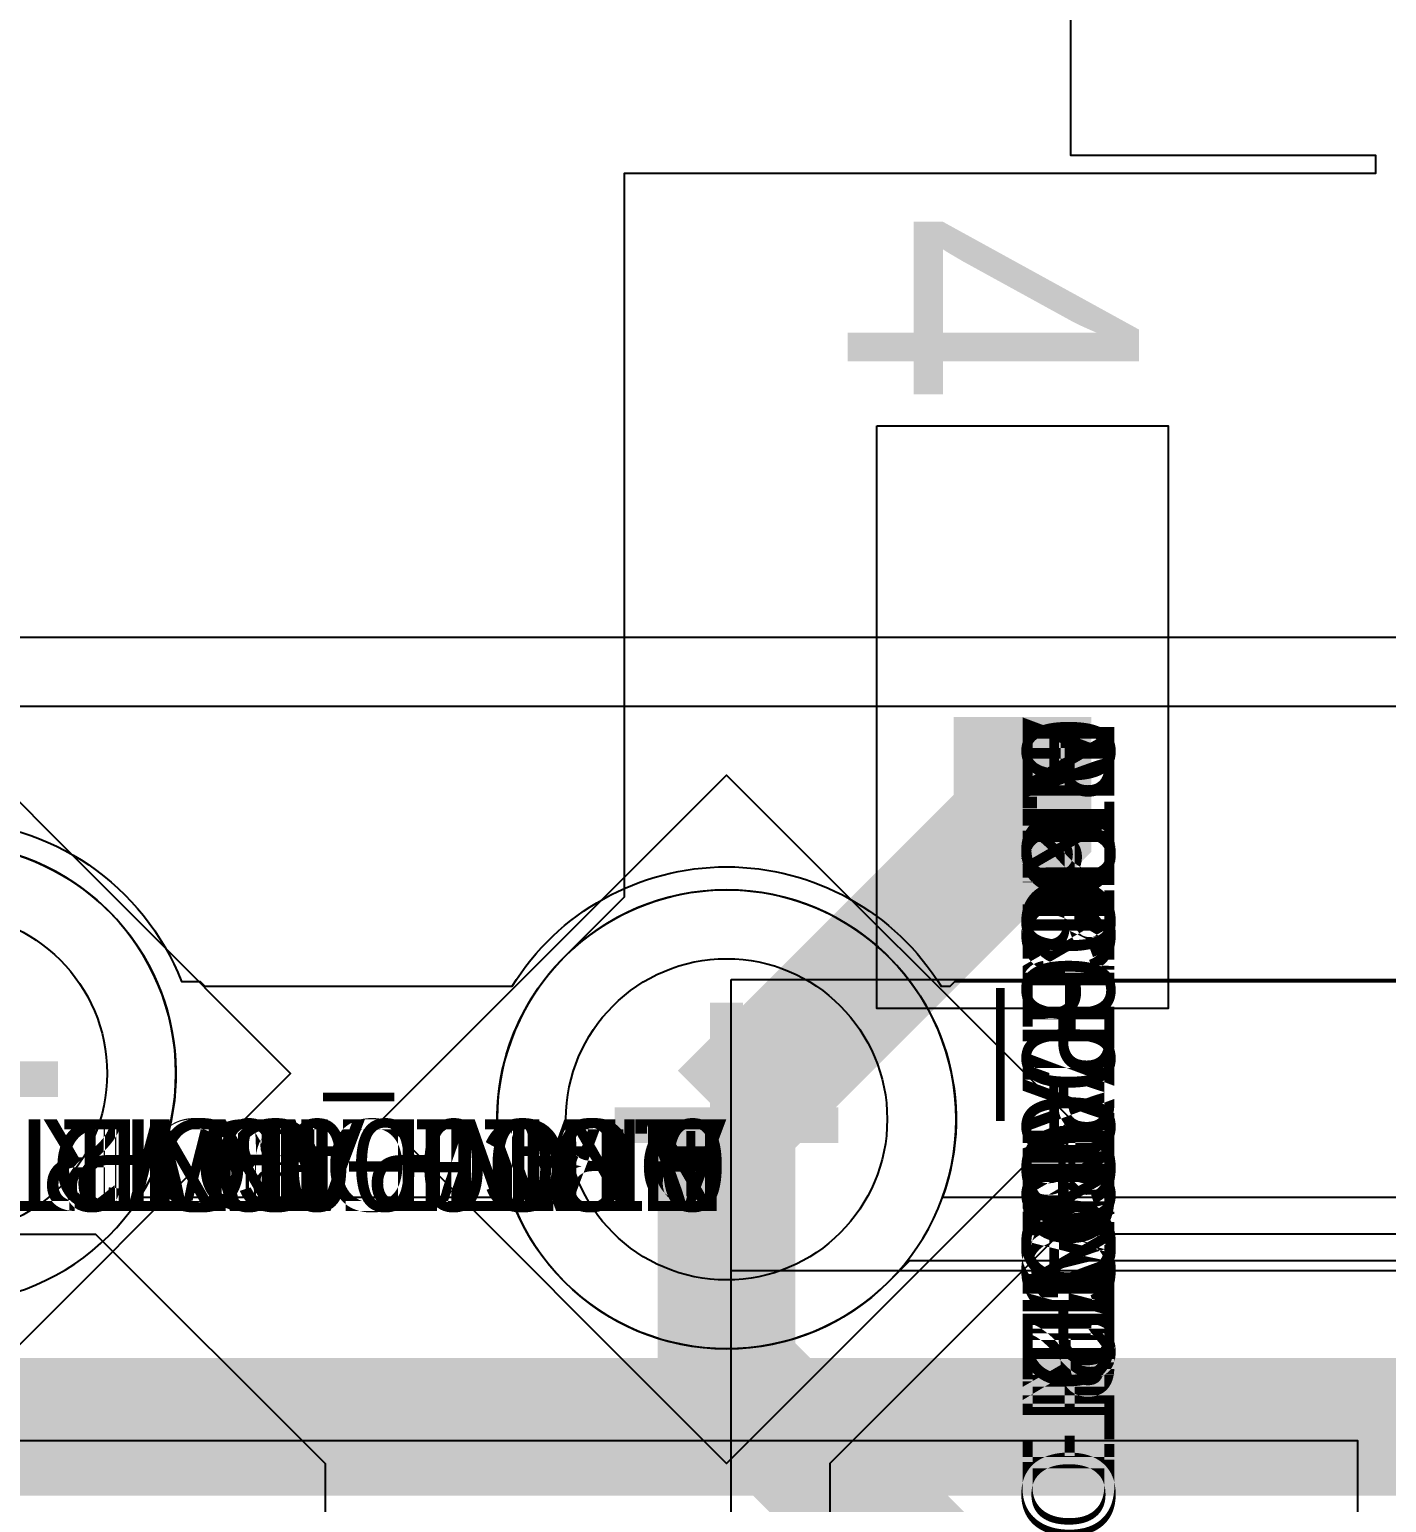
# Model space of a CAD drawing. Extents: x 0 to 323, y 0 to 320.
# Drawn here: x 137.293 to 140.251, y 208.42 to 211.63 of the extents above; entities that cross this region are included whole.
import ezdxf
from ezdxf.enums import TextEntityAlignment as Align

# ---------------------------------------------------------------- set-up
doc = ezdxf.new("R2010")
doc.units = 0
doc.header["$MEASUREMENT"] = 0
doc.layers.get('0').update_dxf_attribs({"linetype": 'CONTINUOUS'})
for name, color, linetype in [('CDN_FIGURES', 7, 'CONTINUOUS'), ('ETCH_BOTTOM', 7, 'CONTINUOUS'), ('ETCH_GND', 3, 'CONTINUOUS'), ('ETCH_INT1', 4, 'CONTINUOUS'), ('ETCH_INT2', 5, 'CONTINUOUS'), ('ETCH_PWR', 6, 'CONTINUOUS'), ('ETCH_TOP', 2, 'CONTINUOUS'), ('MANUFACTURING_NCLEGEND-1-6', 8, 'CONTINUOUS'), ('PACKAGE_GEOMETRY_ASSEMBLY_TOP', 11, 'CONTINUOUS'), ('PACKAGE_GEOMETRY_PIN_NUMBER', 9, 'CONTINUOUS')]:
    doc.layers.add(name, color=color, linetype=linetype)

# ---------------------------------------------------------------- blocks, each defined once
blk = doc.blocks.new('PAD_INFO')
for tag in ['SHAPE_TYPE', 'PAD_HEIGHT', 'PAD_LAYER', 'PAD_TYPE', 'PAD_WIDTH']:
    blk.add_attdef(tag, (0, 0), '', height=0.2)
at = {"flags": 2}
blk.add_attdef('CDN_TYPE', (0, 0), '', height=0.2, dxfattribs=at)
blk = doc.blocks.new('DRILL_INFO')
at = {"flags": 2}
blk.add_attdef('CDN_TYPE', (0, 0), '', height=0.2, dxfattribs=at)
for tag in ['FSHAPE', 'FCHAR', 'DRILL_HEIGHT', 'DIAMETER', 'PLATED', 'DRILL_WIDTH']:
    blk.add_attdef(tag, (0, 0), '', height=0.2)
blk = doc.blocks.new('VIA0700X0300')
at = {"layer": 'ETCH_BOTTOM'}
blk.add_circle((0, 0), 0.35, dxfattribs=at)
at = {"layer": 'ETCH_GND'}
blk.add_circle((0, 0), 0.35, dxfattribs=at)
at = {"layer": 'ETCH_INT1'}
blk.add_circle((0, 0), 0.35, dxfattribs=at)
at = {"layer": 'ETCH_INT2'}
blk.add_circle((0, 0), 0.35, dxfattribs=at)
at = {"layer": 'ETCH_PWR'}
blk.add_circle((0, 0), 0.35, dxfattribs=at)
at = {"layer": 'ETCH_TOP'}
blk.add_circle((0, 0), 0.35, dxfattribs=at)
ref = blk.add_blockref('PAD_INFO', (0, 0))
ref.add_attrib('PAD_LAYER', 'ETCH_TOP', (0, 0), dxfattribs={"height": 0.2})
ref.add_attrib('SHAPE_TYPE', 'NULL', (0, 0), dxfattribs={"height": 0.2})
ref.add_attrib('PAD_TYPE', 'ANTIPAD', (0, 0), dxfattribs={"height": 0.2})
ref.add_attrib('PAD_WIDTH', '0.000000', (0, 0), dxfattribs={"height": 0.2})
ref.add_attrib('PAD_HEIGHT', '0.000000', (0, 0), dxfattribs={"height": 0.2})
ref = blk.add_blockref('PAD_INFO', (0, 0))
ref.add_attrib('PAD_LAYER', 'ETCH_GND', (0, 0), dxfattribs={"height": 0.2})
ref.add_attrib('SHAPE_TYPE', 'NULL', (0, 0), dxfattribs={"height": 0.2})
ref.add_attrib('PAD_TYPE', 'ANTIPAD', (0, 0), dxfattribs={"height": 0.2})
ref.add_attrib('PAD_WIDTH', '0.000000', (0, 0), dxfattribs={"height": 0.2})
ref.add_attrib('PAD_HEIGHT', '0.000000', (0, 0), dxfattribs={"height": 0.2})
ref = blk.add_blockref('PAD_INFO', (0, 0))
ref.add_attrib('PAD_LAYER', 'ETCH_INT1', (0, 0), dxfattribs={"height": 0.2})
ref.add_attrib('SHAPE_TYPE', 'NULL', (0, 0), dxfattribs={"height": 0.2})
ref.add_attrib('PAD_TYPE', 'ANTIPAD', (0, 0), dxfattribs={"height": 0.2})
ref.add_attrib('PAD_WIDTH', '0.000000', (0, 0), dxfattribs={"height": 0.2})
ref.add_attrib('PAD_HEIGHT', '0.000000', (0, 0), dxfattribs={"height": 0.2})
ref = blk.add_blockref('PAD_INFO', (0, 0))
ref.add_attrib('PAD_LAYER', 'ETCH_INT2', (0, 0), dxfattribs={"height": 0.2})
ref.add_attrib('SHAPE_TYPE', 'NULL', (0, 0), dxfattribs={"height": 0.2})
ref.add_attrib('PAD_TYPE', 'ANTIPAD', (0, 0), dxfattribs={"height": 0.2})
ref.add_attrib('PAD_WIDTH', '0.000000', (0, 0), dxfattribs={"height": 0.2})
ref.add_attrib('PAD_HEIGHT', '0.000000', (0, 0), dxfattribs={"height": 0.2})
ref = blk.add_blockref('PAD_INFO', (0, 0))
ref.add_attrib('PAD_LAYER', 'ETCH_PWR', (0, 0), dxfattribs={"height": 0.2})
ref.add_attrib('SHAPE_TYPE', 'NULL', (0, 0), dxfattribs={"height": 0.2})
ref.add_attrib('PAD_TYPE', 'ANTIPAD', (0, 0), dxfattribs={"height": 0.2})
ref.add_attrib('PAD_WIDTH', '0.000000', (0, 0), dxfattribs={"height": 0.2})
ref.add_attrib('PAD_HEIGHT', '0.000000', (0, 0), dxfattribs={"height": 0.2})
ref = blk.add_blockref('PAD_INFO', (0, 0))
ref.add_attrib('PAD_LAYER', 'ETCH_BOTTOM', (0, 0), dxfattribs={"height": 0.2})
ref.add_attrib('SHAPE_TYPE', 'NULL', (0, 0), dxfattribs={"height": 0.2})
ref.add_attrib('PAD_TYPE', 'ANTIPAD', (0, 0), dxfattribs={"height": 0.2})
ref.add_attrib('PAD_WIDTH', '0.000000', (0, 0), dxfattribs={"height": 0.2})
ref.add_attrib('PAD_HEIGHT', '0.000000', (0, 0), dxfattribs={"height": 0.2})
ref = blk.add_blockref('PAD_INFO', (0, 0))
ref.add_attrib('PAD_LAYER', 'ETCH_TOP', (0, 0), dxfattribs={"height": 0.2})
ref.add_attrib('SHAPE_TYPE', 'NULL', (0, 0), dxfattribs={"height": 0.2})
ref.add_attrib('PAD_TYPE', 'THERMAL', (0, 0), dxfattribs={"height": 0.2})
ref.add_attrib('PAD_WIDTH', '0.000000', (0, 0), dxfattribs={"height": 0.2})
ref.add_attrib('PAD_HEIGHT', '0.000000', (0, 0), dxfattribs={"height": 0.2})
ref = blk.add_blockref('PAD_INFO', (0, 0))
ref.add_attrib('PAD_LAYER', 'ETCH_GND', (0, 0), dxfattribs={"height": 0.2})
ref.add_attrib('SHAPE_TYPE', 'NULL', (0, 0), dxfattribs={"height": 0.2})
ref.add_attrib('PAD_TYPE', 'THERMAL', (0, 0), dxfattribs={"height": 0.2})
ref.add_attrib('PAD_WIDTH', '0.000000', (0, 0), dxfattribs={"height": 0.2})
ref.add_attrib('PAD_HEIGHT', '0.000000', (0, 0), dxfattribs={"height": 0.2})
ref = blk.add_blockref('PAD_INFO', (0, 0))
ref.add_attrib('PAD_LAYER', 'ETCH_INT1', (0, 0), dxfattribs={"height": 0.2})
ref.add_attrib('SHAPE_TYPE', 'NULL', (0, 0), dxfattribs={"height": 0.2})
ref.add_attrib('PAD_TYPE', 'THERMAL', (0, 0), dxfattribs={"height": 0.2})
ref.add_attrib('PAD_WIDTH', '0.000000', (0, 0), dxfattribs={"height": 0.2})
ref.add_attrib('PAD_HEIGHT', '0.000000', (0, 0), dxfattribs={"height": 0.2})
ref = blk.add_blockref('PAD_INFO', (0, 0))
ref.add_attrib('PAD_LAYER', 'ETCH_INT2', (0, 0), dxfattribs={"height": 0.2})
ref.add_attrib('SHAPE_TYPE', 'NULL', (0, 0), dxfattribs={"height": 0.2})
ref.add_attrib('PAD_TYPE', 'THERMAL', (0, 0), dxfattribs={"height": 0.2})
ref.add_attrib('PAD_WIDTH', '0.000000', (0, 0), dxfattribs={"height": 0.2})
ref.add_attrib('PAD_HEIGHT', '0.000000', (0, 0), dxfattribs={"height": 0.2})
ref = blk.add_blockref('PAD_INFO', (0, 0))
ref.add_attrib('PAD_LAYER', 'ETCH_PWR', (0, 0), dxfattribs={"height": 0.2})
ref.add_attrib('SHAPE_TYPE', 'NULL', (0, 0), dxfattribs={"height": 0.2})
ref.add_attrib('PAD_TYPE', 'THERMAL', (0, 0), dxfattribs={"height": 0.2})
ref.add_attrib('PAD_WIDTH', '0.000000', (0, 0), dxfattribs={"height": 0.2})
ref.add_attrib('PAD_HEIGHT', '0.000000', (0, 0), dxfattribs={"height": 0.2})
ref = blk.add_blockref('PAD_INFO', (0, 0))
ref.add_attrib('PAD_LAYER', 'ETCH_BOTTOM', (0, 0), dxfattribs={"height": 0.2})
ref.add_attrib('SHAPE_TYPE', 'NULL', (0, 0), dxfattribs={"height": 0.2})
ref.add_attrib('PAD_TYPE', 'THERMAL', (0, 0), dxfattribs={"height": 0.2})
ref.add_attrib('PAD_WIDTH', '0.000000', (0, 0), dxfattribs={"height": 0.2})
ref.add_attrib('PAD_HEIGHT', '0.000000', (0, 0), dxfattribs={"height": 0.2})
ref = blk.add_blockref('PAD_INFO', (0, 0))
ref.add_attrib('PAD_LAYER', 'ETCH_TOP', (0, 0), dxfattribs={"height": 0.2})
ref.add_attrib('SHAPE_TYPE', 'CIRCLE', (0, 0), dxfattribs={"height": 0.2})
ref.add_attrib('PAD_TYPE', 'REGULAR', (0, 0), dxfattribs={"height": 0.2})
ref.add_attrib('PAD_WIDTH', '0.700000', (0, 0), dxfattribs={"height": 0.2})
ref.add_attrib('PAD_HEIGHT', '0.700000', (0, 0), dxfattribs={"height": 0.2})
ref = blk.add_blockref('PAD_INFO', (0, 0))
ref.add_attrib('PAD_LAYER', 'ETCH_GND', (0, 0), dxfattribs={"height": 0.2})
ref.add_attrib('SHAPE_TYPE', 'CIRCLE', (0, 0), dxfattribs={"height": 0.2})
ref.add_attrib('PAD_TYPE', 'REGULAR', (0, 0), dxfattribs={"height": 0.2})
ref.add_attrib('PAD_WIDTH', '0.700000', (0, 0), dxfattribs={"height": 0.2})
ref.add_attrib('PAD_HEIGHT', '0.700000', (0, 0), dxfattribs={"height": 0.2})
ref = blk.add_blockref('PAD_INFO', (0, 0))
ref.add_attrib('PAD_LAYER', 'ETCH_INT1', (0, 0), dxfattribs={"height": 0.2})
ref.add_attrib('SHAPE_TYPE', 'CIRCLE', (0, 0), dxfattribs={"height": 0.2})
ref.add_attrib('PAD_TYPE', 'REGULAR', (0, 0), dxfattribs={"height": 0.2})
ref.add_attrib('PAD_WIDTH', '0.700000', (0, 0), dxfattribs={"height": 0.2})
ref.add_attrib('PAD_HEIGHT', '0.700000', (0, 0), dxfattribs={"height": 0.2})
ref = blk.add_blockref('PAD_INFO', (0, 0))
ref.add_attrib('PAD_LAYER', 'ETCH_INT2', (0, 0), dxfattribs={"height": 0.2})
ref.add_attrib('SHAPE_TYPE', 'CIRCLE', (0, 0), dxfattribs={"height": 0.2})
ref.add_attrib('PAD_TYPE', 'REGULAR', (0, 0), dxfattribs={"height": 0.2})
ref.add_attrib('PAD_WIDTH', '0.700000', (0, 0), dxfattribs={"height": 0.2})
ref.add_attrib('PAD_HEIGHT', '0.700000', (0, 0), dxfattribs={"height": 0.2})
ref = blk.add_blockref('PAD_INFO', (0, 0))
ref.add_attrib('PAD_LAYER', 'ETCH_PWR', (0, 0), dxfattribs={"height": 0.2})
ref.add_attrib('SHAPE_TYPE', 'CIRCLE', (0, 0), dxfattribs={"height": 0.2})
ref.add_attrib('PAD_TYPE', 'REGULAR', (0, 0), dxfattribs={"height": 0.2})
ref.add_attrib('PAD_WIDTH', '0.700000', (0, 0), dxfattribs={"height": 0.2})
ref.add_attrib('PAD_HEIGHT', '0.700000', (0, 0), dxfattribs={"height": 0.2})
ref = blk.add_blockref('PAD_INFO', (0, 0))
ref.add_attrib('PAD_LAYER', 'ETCH_BOTTOM', (0, 0), dxfattribs={"height": 0.2})
ref.add_attrib('SHAPE_TYPE', 'CIRCLE', (0, 0), dxfattribs={"height": 0.2})
ref.add_attrib('PAD_TYPE', 'REGULAR', (0, 0), dxfattribs={"height": 0.2})
ref.add_attrib('PAD_WIDTH', '0.700000', (0, 0), dxfattribs={"height": 0.2})
ref.add_attrib('PAD_HEIGHT', '0.700000', (0, 0), dxfattribs={"height": 0.2})
ref = blk.add_blockref('DRILL_INFO', (0, 0))
ref.add_attrib('DIAMETER', '0.300000', (0, 0), dxfattribs={"height": 0.2})
ref.add_attrib('PLATED', 'PLATED', (0, 0), dxfattribs={"height": 0.2})
ref.add_attrib('FSHAPE', 'DIAMOND', (0, 0), dxfattribs={"height": 0.2})
ref.add_attrib('FCHAR', '+', (0, 0), dxfattribs={"height": 0.2})
ref.add_attrib('DRILL_WIDTH', '1.500000', (0, 0), dxfattribs={"height": 0.2})
ref.add_attrib('DRILL_HEIGHT', '1.500000', (0, 0), dxfattribs={"height": 0.2})
for tag in ['CDN_TYPE', 'PIN']:
    blk.add_attdef(tag, (0, 0), '', height=0.2)
at = {"flags": 2}
for tag in ['PSTKNAME', 'BBV']:
    blk.add_attdef(tag, (0, 0), '', height=0.2, dxfattribs=at)
blk = doc.blocks.new('FIGURE_DIAMOND')
at = {"layer": 'CDN_FIGURES'}
blk.add_lwpolyline([(-0.5, 0), (0, 0.5), (0.5, 0), (0, -0.5)], close=True, dxfattribs=at)
blk = doc.blocks.new('RC1650X2700TS_C1')
at = {"layer": 'ETCH_TOP'}
blk.add_lwpolyline([(0.825, 1.35), (-0.325, 1.35), (-0.825, 0.85), (-0.825, -1.35), (0.825, -1.35)], close=True, dxfattribs=at)
for tag in ['CDN_TYPE', 'PIN']:
    blk.add_attdef(tag, (0, 0), '', height=0.2)
at = {"flags": 2}
for tag in ['PSTKNAME', 'BBV']:
    blk.add_attdef(tag, (0, 0), '', height=0.2, dxfattribs=at)
blk = doc.blocks.new('RC1650X2700TS_C')
at = {"layer": 'ETCH_TOP'}
blk.add_lwpolyline([(-0.825, 1.35), (0.325, 1.35), (0.825, 0.85), (0.825, -1.35), (-0.825, -1.35)], close=True, dxfattribs=at)
ref = blk.add_blockref('PAD_INFO', (0, 0))
ref.add_attrib('PAD_LAYER', 'ETCH_TOP', (0, 0), dxfattribs={"height": 0.2})
ref.add_attrib('SHAPE_TYPE', 'NULL', (0, 0), dxfattribs={"height": 0.2})
ref.add_attrib('PAD_TYPE', 'ANTIPAD', (0, 0), dxfattribs={"height": 0.2})
ref.add_attrib('PAD_WIDTH', '0.000000', (0, 0), dxfattribs={"height": 0.2})
ref.add_attrib('PAD_HEIGHT', '0.000000', (0, 0), dxfattribs={"height": 0.2})
ref = blk.add_blockref('PAD_INFO', (0, 0))
ref.add_attrib('PAD_LAYER', 'ETCH_GND', (0, 0), dxfattribs={"height": 0.2})
ref.add_attrib('SHAPE_TYPE', 'NULL', (0, 0), dxfattribs={"height": 0.2})
ref.add_attrib('PAD_TYPE', 'ANTIPAD', (0, 0), dxfattribs={"height": 0.2})
ref.add_attrib('PAD_WIDTH', '0.000000', (0, 0), dxfattribs={"height": 0.2})
ref.add_attrib('PAD_HEIGHT', '0.000000', (0, 0), dxfattribs={"height": 0.2})
ref = blk.add_blockref('PAD_INFO', (0, 0))
ref.add_attrib('PAD_LAYER', 'ETCH_INT1', (0, 0), dxfattribs={"height": 0.2})
ref.add_attrib('SHAPE_TYPE', 'NULL', (0, 0), dxfattribs={"height": 0.2})
ref.add_attrib('PAD_TYPE', 'ANTIPAD', (0, 0), dxfattribs={"height": 0.2})
ref.add_attrib('PAD_WIDTH', '0.000000', (0, 0), dxfattribs={"height": 0.2})
ref.add_attrib('PAD_HEIGHT', '0.000000', (0, 0), dxfattribs={"height": 0.2})
ref = blk.add_blockref('PAD_INFO', (0, 0))
ref.add_attrib('PAD_LAYER', 'ETCH_INT2', (0, 0), dxfattribs={"height": 0.2})
ref.add_attrib('SHAPE_TYPE', 'NULL', (0, 0), dxfattribs={"height": 0.2})
ref.add_attrib('PAD_TYPE', 'ANTIPAD', (0, 0), dxfattribs={"height": 0.2})
ref.add_attrib('PAD_WIDTH', '0.000000', (0, 0), dxfattribs={"height": 0.2})
ref.add_attrib('PAD_HEIGHT', '0.000000', (0, 0), dxfattribs={"height": 0.2})
ref = blk.add_blockref('PAD_INFO', (0, 0))
ref.add_attrib('PAD_LAYER', 'ETCH_PWR', (0, 0), dxfattribs={"height": 0.2})
ref.add_attrib('SHAPE_TYPE', 'NULL', (0, 0), dxfattribs={"height": 0.2})
ref.add_attrib('PAD_TYPE', 'ANTIPAD', (0, 0), dxfattribs={"height": 0.2})
ref.add_attrib('PAD_WIDTH', '0.000000', (0, 0), dxfattribs={"height": 0.2})
ref.add_attrib('PAD_HEIGHT', '0.000000', (0, 0), dxfattribs={"height": 0.2})
ref = blk.add_blockref('PAD_INFO', (0, 0))
ref.add_attrib('PAD_LAYER', 'ETCH_BOTTOM', (0, 0), dxfattribs={"height": 0.2})
ref.add_attrib('SHAPE_TYPE', 'NULL', (0, 0), dxfattribs={"height": 0.2})
ref.add_attrib('PAD_TYPE', 'ANTIPAD', (0, 0), dxfattribs={"height": 0.2})
ref.add_attrib('PAD_WIDTH', '0.000000', (0, 0), dxfattribs={"height": 0.2})
ref.add_attrib('PAD_HEIGHT', '0.000000', (0, 0), dxfattribs={"height": 0.2})
ref = blk.add_blockref('PAD_INFO', (0, 0))
ref.add_attrib('PAD_LAYER', 'ETCH_TOP', (0, 0), dxfattribs={"height": 0.2})
ref.add_attrib('SHAPE_TYPE', 'NULL', (0, 0), dxfattribs={"height": 0.2})
ref.add_attrib('PAD_TYPE', 'THERMAL', (0, 0), dxfattribs={"height": 0.2})
ref.add_attrib('PAD_WIDTH', '0.000000', (0, 0), dxfattribs={"height": 0.2})
ref.add_attrib('PAD_HEIGHT', '0.000000', (0, 0), dxfattribs={"height": 0.2})
ref = blk.add_blockref('PAD_INFO', (0, 0))
ref.add_attrib('PAD_LAYER', 'ETCH_GND', (0, 0), dxfattribs={"height": 0.2})
ref.add_attrib('SHAPE_TYPE', 'NULL', (0, 0), dxfattribs={"height": 0.2})
ref.add_attrib('PAD_TYPE', 'THERMAL', (0, 0), dxfattribs={"height": 0.2})
ref.add_attrib('PAD_WIDTH', '0.000000', (0, 0), dxfattribs={"height": 0.2})
ref.add_attrib('PAD_HEIGHT', '0.000000', (0, 0), dxfattribs={"height": 0.2})
ref = blk.add_blockref('PAD_INFO', (0, 0))
ref.add_attrib('PAD_LAYER', 'ETCH_INT1', (0, 0), dxfattribs={"height": 0.2})
ref.add_attrib('SHAPE_TYPE', 'NULL', (0, 0), dxfattribs={"height": 0.2})
ref.add_attrib('PAD_TYPE', 'THERMAL', (0, 0), dxfattribs={"height": 0.2})
ref.add_attrib('PAD_WIDTH', '0.000000', (0, 0), dxfattribs={"height": 0.2})
ref.add_attrib('PAD_HEIGHT', '0.000000', (0, 0), dxfattribs={"height": 0.2})
ref = blk.add_blockref('PAD_INFO', (0, 0))
ref.add_attrib('PAD_LAYER', 'ETCH_INT2', (0, 0), dxfattribs={"height": 0.2})
ref.add_attrib('SHAPE_TYPE', 'NULL', (0, 0), dxfattribs={"height": 0.2})
ref.add_attrib('PAD_TYPE', 'THERMAL', (0, 0), dxfattribs={"height": 0.2})
ref.add_attrib('PAD_WIDTH', '0.000000', (0, 0), dxfattribs={"height": 0.2})
ref.add_attrib('PAD_HEIGHT', '0.000000', (0, 0), dxfattribs={"height": 0.2})
ref = blk.add_blockref('PAD_INFO', (0, 0))
ref.add_attrib('PAD_LAYER', 'ETCH_PWR', (0, 0), dxfattribs={"height": 0.2})
ref.add_attrib('SHAPE_TYPE', 'NULL', (0, 0), dxfattribs={"height": 0.2})
ref.add_attrib('PAD_TYPE', 'THERMAL', (0, 0), dxfattribs={"height": 0.2})
ref.add_attrib('PAD_WIDTH', '0.000000', (0, 0), dxfattribs={"height": 0.2})
ref.add_attrib('PAD_HEIGHT', '0.000000', (0, 0), dxfattribs={"height": 0.2})
ref = blk.add_blockref('PAD_INFO', (0, 0))
ref.add_attrib('PAD_LAYER', 'ETCH_BOTTOM', (0, 0), dxfattribs={"height": 0.2})
ref.add_attrib('SHAPE_TYPE', 'NULL', (0, 0), dxfattribs={"height": 0.2})
ref.add_attrib('PAD_TYPE', 'THERMAL', (0, 0), dxfattribs={"height": 0.2})
ref.add_attrib('PAD_WIDTH', '0.000000', (0, 0), dxfattribs={"height": 0.2})
ref.add_attrib('PAD_HEIGHT', '0.000000', (0, 0), dxfattribs={"height": 0.2})
ref = blk.add_blockref('PAD_INFO', (0, 0))
ref.add_attrib('PAD_LAYER', 'ETCH_GND', (0, 0), dxfattribs={"height": 0.2})
ref.add_attrib('SHAPE_TYPE', 'NULL', (0, 0), dxfattribs={"height": 0.2})
ref.add_attrib('PAD_TYPE', 'REGULAR', (0, 0), dxfattribs={"height": 0.2})
ref.add_attrib('PAD_WIDTH', '0.000000', (0, 0), dxfattribs={"height": 0.2})
ref.add_attrib('PAD_HEIGHT', '0.000000', (0, 0), dxfattribs={"height": 0.2})
ref = blk.add_blockref('PAD_INFO', (0, 0))
ref.add_attrib('PAD_LAYER', 'ETCH_INT1', (0, 0), dxfattribs={"height": 0.2})
ref.add_attrib('SHAPE_TYPE', 'NULL', (0, 0), dxfattribs={"height": 0.2})
ref.add_attrib('PAD_TYPE', 'REGULAR', (0, 0), dxfattribs={"height": 0.2})
ref.add_attrib('PAD_WIDTH', '0.000000', (0, 0), dxfattribs={"height": 0.2})
ref.add_attrib('PAD_HEIGHT', '0.000000', (0, 0), dxfattribs={"height": 0.2})
ref = blk.add_blockref('PAD_INFO', (0, 0))
ref.add_attrib('PAD_LAYER', 'ETCH_INT2', (0, 0), dxfattribs={"height": 0.2})
ref.add_attrib('SHAPE_TYPE', 'NULL', (0, 0), dxfattribs={"height": 0.2})
ref.add_attrib('PAD_TYPE', 'REGULAR', (0, 0), dxfattribs={"height": 0.2})
ref.add_attrib('PAD_WIDTH', '0.000000', (0, 0), dxfattribs={"height": 0.2})
ref.add_attrib('PAD_HEIGHT', '0.000000', (0, 0), dxfattribs={"height": 0.2})
ref = blk.add_blockref('PAD_INFO', (0, 0))
ref.add_attrib('PAD_LAYER', 'ETCH_PWR', (0, 0), dxfattribs={"height": 0.2})
ref.add_attrib('SHAPE_TYPE', 'NULL', (0, 0), dxfattribs={"height": 0.2})
ref.add_attrib('PAD_TYPE', 'REGULAR', (0, 0), dxfattribs={"height": 0.2})
ref.add_attrib('PAD_WIDTH', '0.000000', (0, 0), dxfattribs={"height": 0.2})
ref.add_attrib('PAD_HEIGHT', '0.000000', (0, 0), dxfattribs={"height": 0.2})
ref = blk.add_blockref('PAD_INFO', (0, 0))
ref.add_attrib('PAD_LAYER', 'ETCH_BOTTOM', (0, 0), dxfattribs={"height": 0.2})
ref.add_attrib('SHAPE_TYPE', 'NULL', (0, 0), dxfattribs={"height": 0.2})
ref.add_attrib('PAD_TYPE', 'REGULAR', (0, 0), dxfattribs={"height": 0.2})
ref.add_attrib('PAD_WIDTH', '0.000000', (0, 0), dxfattribs={"height": 0.2})
ref.add_attrib('PAD_HEIGHT', '0.000000', (0, 0), dxfattribs={"height": 0.2})
ref = blk.add_blockref('DRILL_INFO', (0, 0))
ref.add_attrib('DIAMETER', '0.000000', (0, 0), dxfattribs={"height": 0.2})
ref.add_attrib('PLATED', 'PLATED', (0, 0), dxfattribs={"height": 0.2})
ref.add_attrib('FSHAPE', 'NULL', (0, 0), dxfattribs={"height": 0.2})
ref.add_attrib('DRILL_WIDTH', '0.000000', (0, 0), dxfattribs={"height": 0.2})
ref.add_attrib('DRILL_HEIGHT', '0.000000', (0, 0), dxfattribs={"height": 0.2})
ref = blk.add_blockref('PAD_INFO', (0, 0))
ref.add_attrib('PAD_LAYER', 'ETCH_TOP', (0, 0), dxfattribs={"height": 0.2})
ref.add_attrib('SHAPE_TYPE', 'SHAPE', (0, 0), dxfattribs={"height": 0.2})
ref.add_attrib('PAD_TYPE', 'REGULAR', (0, 0), dxfattribs={"height": 0.2})
ref.add_attrib('PAD_WIDTH', '1.650000', (0, 0), dxfattribs={"height": 0.2})
ref.add_attrib('PAD_HEIGHT', '2.700000', (0, 0), dxfattribs={"height": 0.2})
for tag in ['CDN_TYPE', 'PIN']:
    blk.add_attdef(tag, (0, 0), '', height=0.2)
at = {"flags": 2}
for tag in ['PSTKNAME', 'BBV']:
    blk.add_attdef(tag, (0, 0), '', height=0.2, dxfattribs=at)
blk = doc.blocks.new('F94')
at = {"layer": 'PACKAGE_GEOMETRY_ASSEMBLY_TOP'}
blk.add_lwpolyline([(-0.325, -0.9), (3.075, -0.9), (3.075, 0.9), (-0.325, 0.9)], close=True, dxfattribs=at)
at = {"layer": 'ETCH_TOP'}
ref = blk.add_blockref('RC1650X2700TS_C', (0, 0), dxfattribs=at)
ref.add_attrib('CDN_TYPE', 'PIN', (0, 0), dxfattribs={"height": 0.2})
ref.add_attrib('PIN', '1', (0, 0), dxfattribs={"height": 0.2})
blk.add_blockref('RC1650X2700TS_C1', (2.75, 0), dxfattribs=at)
at = {"flags": 2}
for tag in ['SYMBOL_TYPE', 'CDN_TYPE', 'REFDES']:
    blk.add_attdef(tag, (0, 0), '', height=0.2, dxfattribs=at)
blk = doc.blocks.new('SMD50_25')
at = {"layer": 'ETCH_TOP'}
blk.add_lwpolyline([(-0.635, -0.3175), (-0.635, 0.3175), (0.635, 0.3175), (0.635, -0.3175)], close=True, dxfattribs=at)
ref = blk.add_blockref('PAD_INFO', (0, 0))
ref.add_attrib('PAD_LAYER', 'ETCH_TOP', (0, 0), dxfattribs={"height": 0.2})
ref.add_attrib('SHAPE_TYPE', 'NULL', (0, 0), dxfattribs={"height": 0.2})
ref.add_attrib('PAD_TYPE', 'ANTIPAD', (0, 0), dxfattribs={"height": 0.2})
ref.add_attrib('PAD_WIDTH', '0.000000', (0, 0), dxfattribs={"height": 0.2})
ref.add_attrib('PAD_HEIGHT', '0.000000', (0, 0), dxfattribs={"height": 0.2})
ref = blk.add_blockref('PAD_INFO', (0, 0))
ref.add_attrib('PAD_LAYER', 'ETCH_GND', (0, 0), dxfattribs={"height": 0.2})
ref.add_attrib('SHAPE_TYPE', 'NULL', (0, 0), dxfattribs={"height": 0.2})
ref.add_attrib('PAD_TYPE', 'ANTIPAD', (0, 0), dxfattribs={"height": 0.2})
ref.add_attrib('PAD_WIDTH', '0.000000', (0, 0), dxfattribs={"height": 0.2})
ref.add_attrib('PAD_HEIGHT', '0.000000', (0, 0), dxfattribs={"height": 0.2})
ref = blk.add_blockref('PAD_INFO', (0, 0))
ref.add_attrib('PAD_LAYER', 'ETCH_INT1', (0, 0), dxfattribs={"height": 0.2})
ref.add_attrib('SHAPE_TYPE', 'NULL', (0, 0), dxfattribs={"height": 0.2})
ref.add_attrib('PAD_TYPE', 'ANTIPAD', (0, 0), dxfattribs={"height": 0.2})
ref.add_attrib('PAD_WIDTH', '0.000000', (0, 0), dxfattribs={"height": 0.2})
ref.add_attrib('PAD_HEIGHT', '0.000000', (0, 0), dxfattribs={"height": 0.2})
ref = blk.add_blockref('PAD_INFO', (0, 0))
ref.add_attrib('PAD_LAYER', 'ETCH_INT2', (0, 0), dxfattribs={"height": 0.2})
ref.add_attrib('SHAPE_TYPE', 'NULL', (0, 0), dxfattribs={"height": 0.2})
ref.add_attrib('PAD_TYPE', 'ANTIPAD', (0, 0), dxfattribs={"height": 0.2})
ref.add_attrib('PAD_WIDTH', '0.000000', (0, 0), dxfattribs={"height": 0.2})
ref.add_attrib('PAD_HEIGHT', '0.000000', (0, 0), dxfattribs={"height": 0.2})
ref = blk.add_blockref('PAD_INFO', (0, 0))
ref.add_attrib('PAD_LAYER', 'ETCH_PWR', (0, 0), dxfattribs={"height": 0.2})
ref.add_attrib('SHAPE_TYPE', 'NULL', (0, 0), dxfattribs={"height": 0.2})
ref.add_attrib('PAD_TYPE', 'ANTIPAD', (0, 0), dxfattribs={"height": 0.2})
ref.add_attrib('PAD_WIDTH', '0.000000', (0, 0), dxfattribs={"height": 0.2})
ref.add_attrib('PAD_HEIGHT', '0.000000', (0, 0), dxfattribs={"height": 0.2})
ref = blk.add_blockref('PAD_INFO', (0, 0))
ref.add_attrib('PAD_LAYER', 'ETCH_BOTTOM', (0, 0), dxfattribs={"height": 0.2})
ref.add_attrib('SHAPE_TYPE', 'NULL', (0, 0), dxfattribs={"height": 0.2})
ref.add_attrib('PAD_TYPE', 'ANTIPAD', (0, 0), dxfattribs={"height": 0.2})
ref.add_attrib('PAD_WIDTH', '0.000000', (0, 0), dxfattribs={"height": 0.2})
ref.add_attrib('PAD_HEIGHT', '0.000000', (0, 0), dxfattribs={"height": 0.2})
ref = blk.add_blockref('PAD_INFO', (0, 0))
ref.add_attrib('PAD_LAYER', 'ETCH_TOP', (0, 0), dxfattribs={"height": 0.2})
ref.add_attrib('SHAPE_TYPE', 'NULL', (0, 0), dxfattribs={"height": 0.2})
ref.add_attrib('PAD_TYPE', 'THERMAL', (0, 0), dxfattribs={"height": 0.2})
ref.add_attrib('PAD_WIDTH', '0.000000', (0, 0), dxfattribs={"height": 0.2})
ref.add_attrib('PAD_HEIGHT', '0.000000', (0, 0), dxfattribs={"height": 0.2})
ref = blk.add_blockref('PAD_INFO', (0, 0))
ref.add_attrib('PAD_LAYER', 'ETCH_GND', (0, 0), dxfattribs={"height": 0.2})
ref.add_attrib('SHAPE_TYPE', 'NULL', (0, 0), dxfattribs={"height": 0.2})
ref.add_attrib('PAD_TYPE', 'THERMAL', (0, 0), dxfattribs={"height": 0.2})
ref.add_attrib('PAD_WIDTH', '0.000000', (0, 0), dxfattribs={"height": 0.2})
ref.add_attrib('PAD_HEIGHT', '0.000000', (0, 0), dxfattribs={"height": 0.2})
ref = blk.add_blockref('PAD_INFO', (0, 0))
ref.add_attrib('PAD_LAYER', 'ETCH_INT1', (0, 0), dxfattribs={"height": 0.2})
ref.add_attrib('SHAPE_TYPE', 'NULL', (0, 0), dxfattribs={"height": 0.2})
ref.add_attrib('PAD_TYPE', 'THERMAL', (0, 0), dxfattribs={"height": 0.2})
ref.add_attrib('PAD_WIDTH', '0.000000', (0, 0), dxfattribs={"height": 0.2})
ref.add_attrib('PAD_HEIGHT', '0.000000', (0, 0), dxfattribs={"height": 0.2})
ref = blk.add_blockref('PAD_INFO', (0, 0))
ref.add_attrib('PAD_LAYER', 'ETCH_INT2', (0, 0), dxfattribs={"height": 0.2})
ref.add_attrib('SHAPE_TYPE', 'NULL', (0, 0), dxfattribs={"height": 0.2})
ref.add_attrib('PAD_TYPE', 'THERMAL', (0, 0), dxfattribs={"height": 0.2})
ref.add_attrib('PAD_WIDTH', '0.000000', (0, 0), dxfattribs={"height": 0.2})
ref.add_attrib('PAD_HEIGHT', '0.000000', (0, 0), dxfattribs={"height": 0.2})
ref = blk.add_blockref('PAD_INFO', (0, 0))
ref.add_attrib('PAD_LAYER', 'ETCH_PWR', (0, 0), dxfattribs={"height": 0.2})
ref.add_attrib('SHAPE_TYPE', 'NULL', (0, 0), dxfattribs={"height": 0.2})
ref.add_attrib('PAD_TYPE', 'THERMAL', (0, 0), dxfattribs={"height": 0.2})
ref.add_attrib('PAD_WIDTH', '0.000000', (0, 0), dxfattribs={"height": 0.2})
ref.add_attrib('PAD_HEIGHT', '0.000000', (0, 0), dxfattribs={"height": 0.2})
ref = blk.add_blockref('PAD_INFO', (0, 0))
ref.add_attrib('PAD_LAYER', 'ETCH_BOTTOM', (0, 0), dxfattribs={"height": 0.2})
ref.add_attrib('SHAPE_TYPE', 'NULL', (0, 0), dxfattribs={"height": 0.2})
ref.add_attrib('PAD_TYPE', 'THERMAL', (0, 0), dxfattribs={"height": 0.2})
ref.add_attrib('PAD_WIDTH', '0.000000', (0, 0), dxfattribs={"height": 0.2})
ref.add_attrib('PAD_HEIGHT', '0.000000', (0, 0), dxfattribs={"height": 0.2})
ref = blk.add_blockref('PAD_INFO', (0, 0))
ref.add_attrib('PAD_LAYER', 'ETCH_TOP', (0, 0), dxfattribs={"height": 0.2})
ref.add_attrib('SHAPE_TYPE', 'RECTANGLE', (0, 0), dxfattribs={"height": 0.2})
ref.add_attrib('PAD_TYPE', 'REGULAR', (0, 0), dxfattribs={"height": 0.2})
ref.add_attrib('PAD_WIDTH', '1.270000', (0, 0), dxfattribs={"height": 0.2})
ref.add_attrib('PAD_HEIGHT', '0.635000', (0, 0), dxfattribs={"height": 0.2})
ref = blk.add_blockref('PAD_INFO', (0, 0))
ref.add_attrib('PAD_LAYER', 'ETCH_GND', (0, 0), dxfattribs={"height": 0.2})
ref.add_attrib('SHAPE_TYPE', 'NULL', (0, 0), dxfattribs={"height": 0.2})
ref.add_attrib('PAD_TYPE', 'REGULAR', (0, 0), dxfattribs={"height": 0.2})
ref.add_attrib('PAD_WIDTH', '0.000000', (0, 0), dxfattribs={"height": 0.2})
ref.add_attrib('PAD_HEIGHT', '0.000000', (0, 0), dxfattribs={"height": 0.2})
ref = blk.add_blockref('PAD_INFO', (0, 0))
ref.add_attrib('PAD_LAYER', 'ETCH_INT1', (0, 0), dxfattribs={"height": 0.2})
ref.add_attrib('SHAPE_TYPE', 'NULL', (0, 0), dxfattribs={"height": 0.2})
ref.add_attrib('PAD_TYPE', 'REGULAR', (0, 0), dxfattribs={"height": 0.2})
ref.add_attrib('PAD_WIDTH', '0.000000', (0, 0), dxfattribs={"height": 0.2})
ref.add_attrib('PAD_HEIGHT', '0.000000', (0, 0), dxfattribs={"height": 0.2})
ref = blk.add_blockref('PAD_INFO', (0, 0))
ref.add_attrib('PAD_LAYER', 'ETCH_INT2', (0, 0), dxfattribs={"height": 0.2})
ref.add_attrib('SHAPE_TYPE', 'NULL', (0, 0), dxfattribs={"height": 0.2})
ref.add_attrib('PAD_TYPE', 'REGULAR', (0, 0), dxfattribs={"height": 0.2})
ref.add_attrib('PAD_WIDTH', '0.000000', (0, 0), dxfattribs={"height": 0.2})
ref.add_attrib('PAD_HEIGHT', '0.000000', (0, 0), dxfattribs={"height": 0.2})
ref = blk.add_blockref('PAD_INFO', (0, 0))
ref.add_attrib('PAD_LAYER', 'ETCH_PWR', (0, 0), dxfattribs={"height": 0.2})
ref.add_attrib('SHAPE_TYPE', 'NULL', (0, 0), dxfattribs={"height": 0.2})
ref.add_attrib('PAD_TYPE', 'REGULAR', (0, 0), dxfattribs={"height": 0.2})
ref.add_attrib('PAD_WIDTH', '0.000000', (0, 0), dxfattribs={"height": 0.2})
ref.add_attrib('PAD_HEIGHT', '0.000000', (0, 0), dxfattribs={"height": 0.2})
ref = blk.add_blockref('PAD_INFO', (0, 0))
ref.add_attrib('PAD_LAYER', 'ETCH_BOTTOM', (0, 0), dxfattribs={"height": 0.2})
ref.add_attrib('SHAPE_TYPE', 'NULL', (0, 0), dxfattribs={"height": 0.2})
ref.add_attrib('PAD_TYPE', 'REGULAR', (0, 0), dxfattribs={"height": 0.2})
ref.add_attrib('PAD_WIDTH', '0.000000', (0, 0), dxfattribs={"height": 0.2})
ref.add_attrib('PAD_HEIGHT', '0.000000', (0, 0), dxfattribs={"height": 0.2})
ref = blk.add_blockref('DRILL_INFO', (0, 0))
ref.add_attrib('DIAMETER', '0.000000', (0, 0), dxfattribs={"height": 0.2})
ref.add_attrib('PLATED', 'NON_PLATED', (0, 0), dxfattribs={"height": 0.2})
ref.add_attrib('FSHAPE', 'NULL', (0, 0), dxfattribs={"height": 0.2})
ref.add_attrib('DRILL_WIDTH', '0.000000', (0, 0), dxfattribs={"height": 0.2})
ref.add_attrib('DRILL_HEIGHT', '0.000000', (0, 0), dxfattribs={"height": 0.2})
for tag in ['CDN_TYPE', 'PIN']:
    blk.add_attdef(tag, (0, 0), '', height=0.2)
at = {"flags": 2}
for tag in ['PSTKNAME', 'BBV']:
    blk.add_attdef(tag, (0, 0), '', height=0.2, dxfattribs=at)
blk = doc.blocks.new('SOIC8')
at = {"layer": 'PACKAGE_GEOMETRY_ASSEMBLY_TOP'}
blk.add_lwpolyline([(-1.905, -2.54), (-1.905, 2.54), (1.905, 2.54), (1.905, -2.54)], close=True, dxfattribs=at)
blk.add_lwpolyline([(-1.27, 2.54), (-1.27, -2.54)], dxfattribs=at)
at = {"layer": 'ETCH_TOP'}
blk.add_blockref('SMD50_25', (-2.4765, -1.905), dxfattribs=at)
at = {"flags": 2}
for tag in ['SYMBOL_TYPE', 'CDN_TYPE', 'REFDES']:
    blk.add_attdef(tag, (0, 0), '', height=0.2, dxfattribs=at)

msp = doc.modelspace()

# ---------------------------------------------------------------- linework, layer by layer
at = {"layer": 'ETCH_BOTTOM'}
msp.add_lwpolyline([(137.6553, 205.7155, -0.84782), (136.5699, 205.7155), (135.6226, 205.7155), (135.6226, 207.1605, -0.626492), (135.6226, 208.1505), (135.6226, 209.5455), (135.7375, 209.5455), (135.7375, 209.5556), (136.6002, 209.5556, -0.683031), (137.625, 209.5556), (137.6655, 209.5556), (137.6756, 209.5455), (138.3451, 209.5455, -0.556454), (139.2801, 209.5455), (139.2996, 209.5455), (139.3097, 209.5556), (141.2377, 209.5556), (141.2377, 209.5455), (141.3726, 209.5455), (141.3726, 205.7155)], format="xyb", close=True, dxfattribs=at)
msp.add_lwpolyline([(138.8126, 209.2555, 0.3, 0.3, 0), (138.8126, 208.7055, 0.3, 0.3, 0), (139.8626, 207.6555, 0.3, 0.3, 0)], format="xyseb", dxfattribs=at)
at = {"layer": 'ETCH_GND'}
msp.add_lwpolyline([(139.3127, 209.2555, 1), (138.3125, 209.2555, 1)], format="xyb", close=True, dxfattribs=at)
at = {"layer": 'ETCH_INT1'}
for points, format in [([(155.7626, 257.3055, 0.3, 0.3, 0), (156.5885, 256.4795, 0.3, 0.3, 0), (159.7886, 256.4795, 0.3, 0.3, 0), (164.5126, 251.7555, 0.3, 0.3, 0), (164.5126, 235.9248, 0.3, 0.3, 0), (163.9626, 235.3748, 0.3, 0.3, 0), (163.9626, 231.5362, 0.3, 0.3, 0), (164.5126, 230.9862, 0.3, 0.3, 0), (164.5126, 224.5555, 0.3, 0.3, 0), (148.5426, 208.5855, 0.3, 0.3, 0), (101.9619, 208.5855, 0.3, 0.3, 0)], "xyseb"), ([(126.8837, 209.0856, -1.968312), (127.6915, 209.0856), (136.6916, 209.0856, -1.828948), (137.5336, 209.0856), (138.3422, 209.0856, -1.424409), (139.283, 209.0856), (145.6422, 209.0856, -1.424409), (146.583, 209.0856), (148.3355, 209.0856), (152.2018, 212.952, -1.429996)], "xyb")]:
    msp.add_lwpolyline(points, format=format, dxfattribs=at)
at = {"layer": 'ETCH_INT2'}
for points in [[(137.6127, 209.3555, 1), (136.6125, 209.3555, 1)], [(139.3127, 209.2555, 1), (138.3125, 209.2555, 1)]]:
    msp.add_lwpolyline(points, format="xyb", close=True, dxfattribs=at)
at = {"layer": 'ETCH_PWR'}
for points in [[(159.4127, 203.2677), (152.7457, 209.9346, 0.268308), (152.3917, 210.2886), (152.3748, 210.3056), (109.6102, 210.3056, 0.698557)], [(113.3133, 210.1555), (151.7149, 210.1555, -0.545308), (151.8072, 210.0122, 0.97387), (152.7064, 209.575, -0.507196), (152.8681, 209.6), (159.2626, 203.2055)]]:
    msp.add_lwpolyline(points, format="xyb", dxfattribs=at)
msp.add_lwpolyline([(137.6127, 209.3555, 1), (136.6125, 209.3555, 1)], format="xyb", close=True, dxfattribs=at)
at = {"layer": 'ETCH_TOP'}
for points, format in [([(143.4127, 213.9556), (143.4127, 211.3554), (142.4977, 211.3554), (142.4977, 211.3171), (144.1352, 211.3171), (144.1352, 208.9469), (139.2112, 208.9469), (139.1662, 208.9019, -1), (138.459, 209.6091), (138.59, 209.7401), (138.59, 211.3171), (140.2275, 211.3171), (140.2275, 211.3554), (139.5625, 211.3554), (139.5625, 213.9556)], "xyb"), ([(139.4576, 210.132, 0.3, 0.3, 0), (139.4576, 209.9005, 0.3, 0.3, 0), (138.8126, 209.2555, 0.3, 0.3, 0)], "xyseb")]:
    msp.add_lwpolyline(points, format=format, dxfattribs=at)

# ---------------------------------------------------------------- block references
at = {"rotation": 270}
msp.add_blockref('SOIC8', (141.3626, 207.6555), dxfattribs=at)
at = {"xscale": -1}
msp.add_blockref('F94', (139.8626, 207.6555), dxfattribs=at)
at = {"layer": 'ETCH_TOP', "rotation": 180}
for p in [(137.1126, 209.3555), (138.8126, 209.2555)]:
    msp.add_blockref('VIA0700X0300', p, dxfattribs=at)
at = {"layer": 'MANUFACTURING_NCLEGEND-1-6', "xscale": 1.5, "yscale": 1.5}
for p in [(137.1126, 209.3555), (138.8126, 209.2555)]:
    msp.add_blockref('FIGURE_DIAMOND', p, dxfattribs=at)

# ---------------------------------------------------------------- texts
at = {"layer": 'MANUFACTURING_NCLEGEND-1-6'}
for p in [(137.1126, 209.3555), (138.8126, 209.2555)]:
    msp.add_text('+', height=0.75, dxfattribs=at).set_placement(p, align=Align.MIDDLE_CENTER)
at = {"layer": 'PACKAGE_GEOMETRY_PIN_NUMBER', "width": 0.88}
msp.add_text('4', height=0.635, rotation=270, dxfattribs=at).set_placement((139.0766, 211.021), align=Align.CENTER)

doc.saveas('drawing.dxf')
